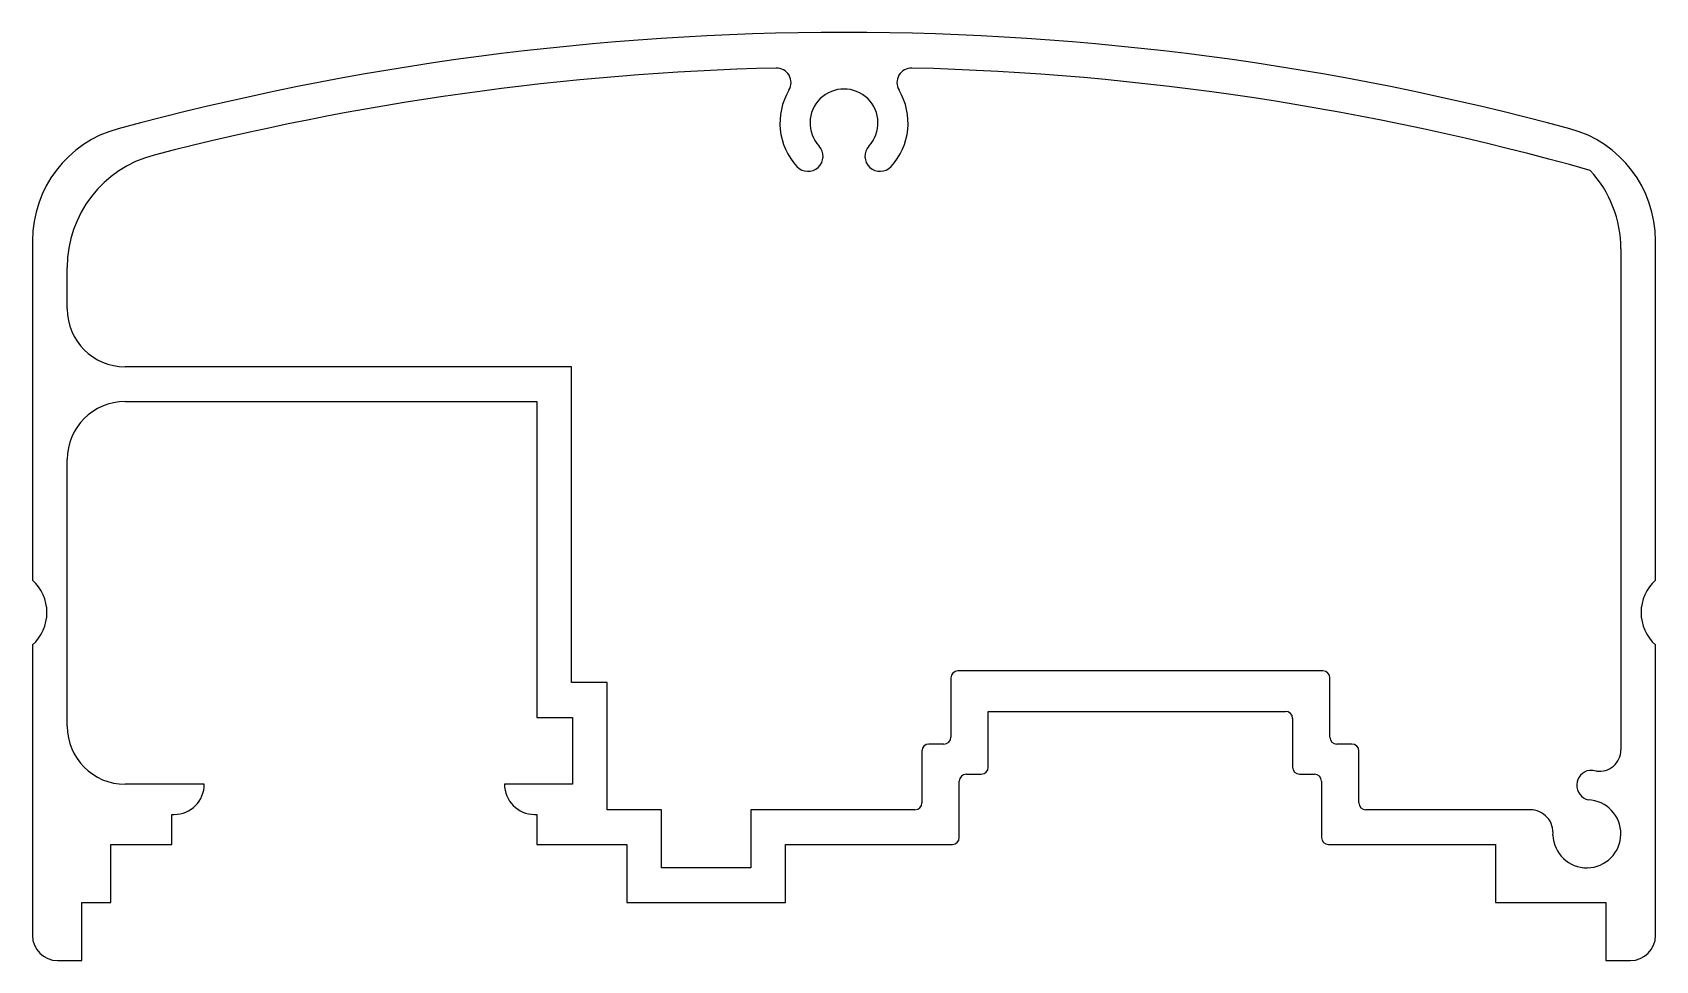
# Model space of a CAD drawing. Extents: x -41.2 to 47.7, y 2.6 to 53.4.
import ezdxf

# ---------------------------------------------------------------- set-up
doc = ezdxf.new("R2010")
doc.units = 0
doc.layers.get('0').update_dxf_attribs({"linetype": 'CONTINUOUS'})

msp = doc.modelspace()

# ---------------------------------------------------------------- linework, layer by layer
for p, q in [((-41.188, 42.047), (-41.188, 23.472)), ((47.712, 23.472), (47.712, 42.047)), ((45.812, 41.6), (45.812, 14.175)), ((-39.288, 38.322), (-39.288, 40.584)), ((-11.661, 35.147), (-36.113, 35.147)), ((-11.661, 17.857), (-11.661, 35.147)), ((-36.113, 33.247), (-13.561, 33.247)), ((-13.561, 33.247), (-13.561, 15.957)), ((-39.288, 15.472), (-39.288, 30.072)), ((-41.188, 19.922), (-41.188, 4.012)), ((47.712, 4.019), (47.712, 19.922)), ((-9.716, 17.857), (-11.661, 17.857)), ((-9.716, 10.897), (-9.716, 17.857)), ((9.116, 18.116), (9.116, 14.878)), ((29.497, 18.497), (9.497, 18.497)), ((29.878, 14.878), (29.878, 18.116)), ((11.163, 13.227), (11.163, 16.284)), ((11.163, 16.284), (27.449, 16.284)), ((-13.561, 15.957), (-11.616, 15.957)), ((-11.616, 15.957), (-11.616, 12.297)), ((27.83, 15.903), (27.83, 13.227)), ((8.735, 14.497), (7.912, 14.497)), ((31.082, 14.497), (30.259, 14.497)), ((7.531, 14.116), (7.531, 11.278)), ((31.463, 11.278), (31.463, 14.116)), ((9.578, 9.378), (9.578, 12.465)), ((9.959, 12.846), (10.782, 12.846)), ((28.211, 12.846), (29.034, 12.846)), ((29.415, 12.465), (29.415, 9.378)), ((-31.776, 12.297), (-36.113, 12.297)), ((-11.616, 12.297), (-15.336, 12.297)), ((-6.732, 10.897), (-9.716, 10.897)), ((-6.732, 7.722), (-6.732, 10.897)), ((7.15, 10.897), (-1.848, 10.897)), ((-1.848, 10.897), (-1.848, 7.722)), ((40.842, 10.897), (31.844, 10.897)), ((-33.551, 8.997), (-33.551, 10.647)), ((-33.551, 10.647), (-33.426, 10.647)), ((-13.686, 10.647), (-13.561, 10.647)), ((-13.561, 10.647), (-13.561, 8.997)), ((-36.893, 5.822), (-36.893, 8.997)), ((-36.893, 8.997), (-33.551, 8.997)), ((-13.561, 8.997), (-8.632, 8.997)), ((-8.632, 8.997), (-8.632, 5.822)), ((0.052, 5.822), (0.052, 8.997)), ((0.052, 8.997), (9.197, 8.997)), ((29.796, 8.997), (38.942, 8.997)), ((38.942, 8.997), (38.942, 5.822)), ((-1.848, 7.722), (-6.732, 7.722)), ((-38.48, 2.647), (-38.48, 5.822)), ((-38.48, 5.822), (-36.893, 5.822)), ((-8.632, 5.822), (0.052, 5.822)), ((38.942, 5.822), (44.997, 5.822)), ((44.997, 5.822), (44.997, 2.647)), ((-39.824, 2.647), (-38.48, 2.647)), ((44.997, 2.647), (46.34, 2.647))]:
    msp.add_line(p, q)
for centre, radius, start, end in [((3.262, -99.151), 152.598, 74.89932, 105.10068), ((3.262, -99.151), 150.698, 91.41487, 104.52382), ((-0.44, 50.702), 0.8, 329.17724, 91.41487), ((6.963, 50.702), 0.8, 88.58513, 210.82276), ((3.262, -99.151), 150.698, 74.26245, 88.58513), ((3.262, 48.493), 3.51, 149.17724, 222.72681), ((3.262, 48.493), 1.86, 317.27319, 222.72681), ((3.262, 48.493), 3.51, 317.27319, 30.82276), ((-34.838, 42.047), 6.35, 105.10068, 180), ((41.362, 42.047), 6.35, 0, 74.89932), ((1.289, 46.671), 0.825, 222.72681, 42.72681), ((5.234, 46.671), 0.825, 137.27319, 317.27319), ((-32.938, 40.584), 6.35, 104.52382, 180), ((39.462, 41.6), 6.35, 0, 42.6021), ((-36.113, 38.322), 3.175, 180, 270), ((-36.113, 30.072), 3.175, 90, 180), ((-42.776, 21.697), 2.381, 311.81031, 48.18969), ((49.299, 21.697), 2.381, 131.81031, 228.18969), ((9.497, 18.116), 0.381, 90, 180), ((29.497, 18.116), 0.381, 0, 90), ((27.449, 15.903), 0.381, 0, 90), ((-36.113, 15.472), 3.175, 180, 270), ((7.912, 14.116), 0.381, 90, 180), ((8.735, 14.878), 0.381, 270, 360), ((30.259, 14.878), 0.381, 180, 270), ((31.082, 14.116), 0.381, 0, 90), ((44.645, 14.175), 1.167, 261.41324, 0), ((9.959, 12.465), 0.381, 90, 180), ((10.782, 13.227), 0.381, 270, 360), ((28.211, 13.227), 0.381, 180, 270), ((29.034, 12.465), 0.381, 0, 90), ((44.221, 12.243), 0.825, 99.17829, 256.27534), ((43.952, 9.582), 3.478, 81.41324, 87.72681), ((-33.426, 12.297), 1.65, 270, 0), ((-13.686, 12.297), 1.65, 180, 270), ((7.15, 11.278), 0.381, 270, 0), ((31.844, 11.278), 0.381, 180, 270), ((40.842, 9.639), 1.258, 354.04577, 90), ((43.952, 9.582), 1.86, 182.27319, 87.72681), ((9.197, 9.378), 0.381, 270, 0), ((29.796, 9.378), 0.381, 180, 270), ((-39.824, 4.012), 1.365, 180, 270), ((46.34, 4.019), 1.372, 270, 360)]:
    msp.add_arc(centre, radius, start, end)

doc.saveas('drawing.dxf')
